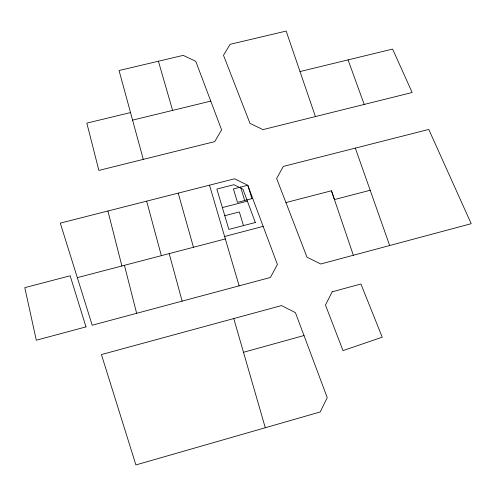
<?xml version="1.0" encoding="UTF-8"?>
<svg xmlns="http://www.w3.org/2000/svg" width="496" height="496" viewBox="0 0 496 496"><rect width="100%" height="100%" fill="white"/><g stroke="black" fill="none" stroke-linecap="round" stroke-linejoin="round"><path stroke-width="0.74" d="M243.499 352.284L304.005 335.538L327.236 397.643L320.199 411.959L135.904 464.932L101.426 354.559L281.486 305.579L295.424 312.641L304.005 335.538M353.35 255.254L471.2 223.696L428.78 129.437L283.321 166.414L276.638 178.467L306.999 257.182L320.732 264.008L353.35 255.254L331.464 190.78L285.919 202.56M224.62 236.487L263.165 226.374M77.326 277.636L225.345 238.936M370.183 190.266L334.428 199.566L331.464 190.78M224.787 215.717L239.339 211.953L243.468 225.599M222.369 207.57L247.38 201.128M209.51 185.169L60.283 223.119L92.206 325.221L270.438 277.462L277.4 264.461L247.789 185.268L234.565 178.808L209.51 185.169L239.134 285.851M315.413 116.572L262.967 129.617L249.996 123.399L223.485 55.267L230.113 44.318L286.161 31.068L315.413 116.572L412.157 92.504L392.621 49.085L300.018 71.542M132.587 120.131L210.763 101.11M130.522 112.561L86.831 123.126L98.878 170.426L214.737 141.608L221.607 129.865L195.746 61.287L183.204 55.378L119.059 70.519L143.282 159.377M348.068 59.88L364.194 104.427M355.316 148.093L389.67 245.539M240.61 187.104L244.702 200.502M233.759 318.562L265.286 427.744M158.41 61.231L172.608 110.397M178.219 193.13L193.471 247.281M169.21 253.611L182.125 301.128M146.655 201.159L161.343 255.663M124.434 265.323L136.654 313.311M107.911 211.011L121.898 265.992M332.202 291.803L325.463 305.052L343.021 350.604L382.242 337.187L360.908 284.003L332.202 291.803M85.994 326.883L36.301 340.213L24.8 287.649L70.159 275.782L85.994 326.883M255.328 222.506L228.848 229.406L216.87 189.038L233.889 184.704L242.916 189.119L255.328 222.506M251.918 198.642L237.472 202.362L233.405 188.945L247.795 185.268L251.918 198.642"/></g></svg>
